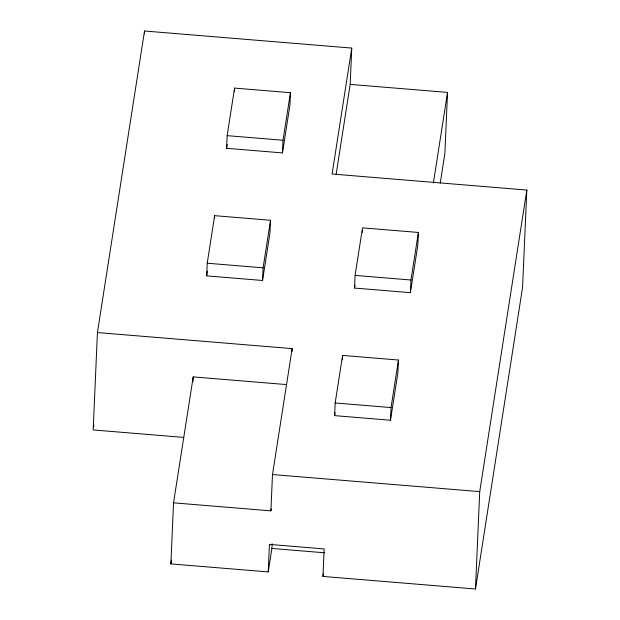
<?xml version="1.0" encoding="UTF-8"?>
<svg xmlns="http://www.w3.org/2000/svg" width="620" height="620" viewBox="0 0 620 620"><rect width="100%" height="100%" fill="white"/><g stroke="black" fill="none" stroke-linecap="round" stroke-linejoin="round"><path stroke-width="0.93" d="M336.172 174.073L350.176 84.39L351.765 48.081L144.522 31L97.433 332.56L93.178 429.939L183.791 437.41M144.398 33.891L144.522 31M272.11 543.709L271.901 548.452L268.235 571.919L170.872 563.898L173.538 502.828L193.208 376.898L286.719 384.601M192.998 381.664L193.208 376.898M206.669 275.877L207.22 263.221L214.652 215.667L270.529 220.271L269.971 232.926L262.547 280.48L206.669 275.877L207.413 271.118M214.528 218.379L214.652 215.667M226.595 148.304L227.145 135.648L234.569 88.094L290.447 92.698L289.897 105.353L282.472 152.908L226.595 148.304L227.184 144.499M234.414 91.714L234.569 88.094M262.547 280.48L263.097 267.825L270.529 220.271M282.472 152.908L283.022 140.252L290.447 92.698M268.235 571.919L269.437 544.414L324.159 548.925L322.958 576.429L475.478 589L522.567 287.44L526.822 190.061L332.095 174.011L351.765 48.081M173.538 502.828L270.901 510.857L272.49 474.54L292.16 348.611L97.433 332.56M292.028 351.478L292.16 348.611M334.614 415.632L335.164 402.977L342.589 355.423L398.466 360.026L397.916 372.682L390.492 420.236L334.614 415.632L335.056 412.781M342.395 359.941L342.589 355.423M354.531 288.06L355.09 275.404L362.514 227.85L418.392 232.453L417.841 245.109L410.409 292.663L354.531 288.06L354.981 285.208M362.312 232.368L362.398 230.562M390.492 420.236L391.042 407.58L398.466 360.026M410.409 292.663L410.967 280.007L418.392 232.453M350.176 84.39L447.539 92.411L444.873 153.481L440.254 183.055M475.478 589L479.725 491.621L526.822 190.061M93.628 427.079L93.922 425.173M170.872 563.898L171.469 560.085M270.901 510.857L271.204 508.943M322.958 576.429L323.4 573.616M433.388 183.047L447.539 92.411M227.145 135.648L283.022 140.252M207.22 263.221L263.097 267.825M355.09 275.404L410.967 280.007M335.164 402.977L391.042 407.58M272.49 474.54L479.725 491.621M271.901 548.452L324.702 552.8"/></g></svg>
